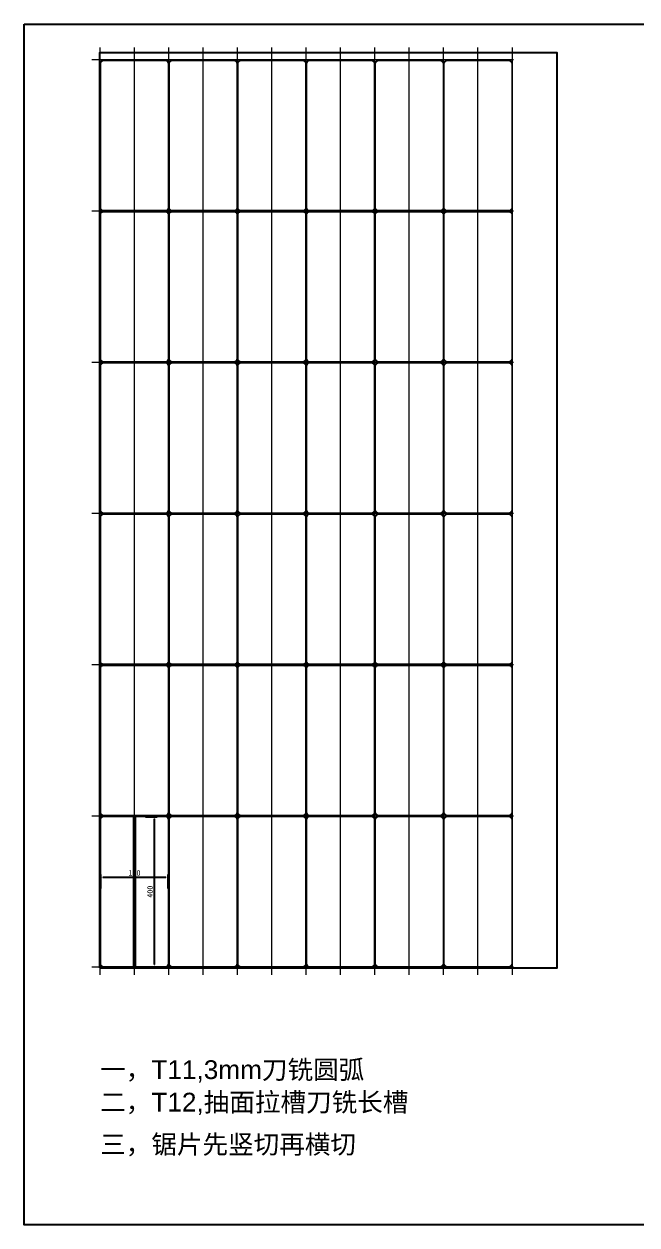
# Model space of a CAD drawing. Header units: millimetres. Extents: x 8271 to 20683, y -3281 to -79.
# Drawn here: x 17415 to 19049, y -3281 to -79 of the extents above; entities that cross this region are included whole.
import ezdxf

# ---------------------------------------------------------------- set-up
doc = ezdxf.new("R2010")
doc.units = ezdxf.units.MM
doc.layers.add('0-文字', color=2, linetype='Continuous')
doc.layers.add('0-标注', color=7, linetype='Continuous')
doc.layers.add('底板框实线', color=7, linetype='Continuous', lineweight=20)
doc.styles.add('ROMANS', font='NSimSun.ttf')
doc.styles.get("Standard").update_dxf_attribs({"font": 'arial.ttf'})
doc.dimstyles.new('DIM 6', dxfattribs={"dimscale": 6, "dimtxt": 2.5, "dimasz": 1, "dimexe": 1.25, "dimexo": 0.625, "dimtad": 1, "dimdsep": 46, "dimtxsty": 'ROMANS', "dimcen": 0, "dimclrt": 7, "dimadec": 0, "dimazin": 0, "dimtfac": 1, "dimtofl": 0, "dimtmove": 1, "dimatfit": 3, "dimfxl": 5, "dimfxlon": 1, "dimarcsym": 0})

# ---------------------------------------------------------------- blocks, each defined once
blk = doc.blocks.new('*D34')
at = {"layer": '0-标注', "color": 0, "lineweight": -2, "transparency": 16777216}
for p, q in [((17738.1, -2192.1), (17769.3, -2192.1)), ((17761.8, -2198.1), (17761.8, -2586.1)), ((17738.1, -2592.1), (17769.3, -2592.1))]:
    blk.add_line(p, q, dxfattribs=at)
at = {"layer": '0-标注', "color": 0, "transparency": 16777216}
for points in [[(17760.8, -2198.1), (17762.8, -2198.1), (17761.8, -2192.1)], [(17760.8, -2586.1), (17762.8, -2586.1), (17761.8, -2592.1)]]:
    blk.add_solid(points, dxfattribs=at)
at = {"layer": 'Defpoints', "color": 0, "transparency": 16777216}
for p in [(17734.4, -2192.1), (17734.4, -2592.1), (17761.8, -2592.1)]:
    blk.add_point(p, dxfattribs=at)
at = {"layer": '0-标注', "color": 7, "transparency": 16777216, "insert": (17750.6, -2392.1), "char_height": 15, "attachment_point": 5, "rotation": 90, "style": 'ROMANS'}
blk.add_mtext('400', dxfattribs=at)
blk = doc.blocks.new('*D33')
at = {"layer": '0-标注', "color": 0, "lineweight": -2, "transparency": 16777216}
for p, q in [((17619, -2383.4), (17619, -2345.9)), ((17625, -2353.4), (17793, -2353.4)), ((17799, -2383.4), (17799, -2345.9))]:
    blk.add_line(p, q, dxfattribs=at)
at = {"layer": '0-标注', "color": 0, "transparency": 16777216}
for points in [[(17625, -2352.4), (17625, -2354.4), (17619, -2353.4)], [(17793, -2352.4), (17793, -2354.4), (17799, -2353.4)]]:
    blk.add_solid(points, dxfattribs=at)
at = {"layer": 'Defpoints', "color": 0, "transparency": 16777216}
for p in [(17799, -2353.4), (17619, -2392.1), (17799, -2392.1)]:
    blk.add_point(p, dxfattribs=at)
at = {"layer": '0-标注', "color": 7, "transparency": 16777216, "insert": (17709, -2342.1), "char_height": 15, "attachment_point": 5, "style": 'ROMANS'}
blk.add_mtext('180', dxfattribs=at)

msp = doc.modelspace()

# ---------------------------------------------------------------- linework, layer by layer
at = {"layer": '0-标注', "color": 4}
msp.add_lwpolyline([(17414.627, -78.657), (20683.13, -78.657), (20683.13, -3280.79), (17414.627, -3280.79)], close=True, dxfattribs=at)
at = {"layer": '0-标注'}
msp.add_lwpolyline([(17615.785, -2595.267), (18835.785, -2595.267), (18835.785, -155.267), (17615.785, -155.267)], close=True, dxfattribs=at)
at = {"layer": '底板框实线', "color": 5}
for p, q in [((17617.385, -2613.667), (17617.385, -141.095)), ((17708.985, -2613.667), (17708.985, -141.095)), ((17800.585, -2613.667), (17800.585, -141.095)), ((17892.185, -2613.667), (17892.185, -141.095)), ((17983.785, -2613.667), (17983.785, -141.095)), ((18075.385, -2613.667), (18075.385, -141.095)), ((18166.985, -2613.667), (18166.985, -141.095)), ((18258.585, -2613.667), (18258.585, -141.095)), ((18350.185, -2613.667), (18350.185, -141.095)), ((18441.785, -2613.667), (18441.785, -141.095)), ((18533.385, -2613.667), (18533.385, -141.095)), ((18624.985, -2613.667), (18624.985, -141.095)), ((18716.585, -2613.667), (18716.585, -141.095)), ((18719.985, -174.467), (17595.785, -174.467)), ((18719.985, -577.667), (17595.785, -577.667)), ((18719.985, -980.867), (17595.785, -980.867)), ((18719.985, -1384.067), (17595.785, -1384.067)), ((18719.985, -1787.267), (17595.785, -1787.267)), ((18719.985, -2190.467), (17595.785, -2190.467)), ((18719.985, -2593.667), (17595.785, -2593.667))]:
    msp.add_line(p, q, dxfattribs=at)
at = {"layer": '底板框实线'}
for p, q in [((17706.485, -2592.067), (17706.485, -2192.067)), ((17711.485, -2192.067), (17711.485, -2592.067))]:
    msp.add_line(p, q, dxfattribs=at)
at = {"layer": '底板框实线', "color": 5}
for points in [[(17617.485, -189.067), (17617.485, -184.067, -0.41421356), (17626.985, -174.567), (17631.985, -174.567)], [(17800.485, -189.067), (17800.485, -184.067, 0.41421356), (17790.985, -174.567), (17785.985, -174.567)], [(17800.685, -189.067), (17800.685, -184.067, -0.41421356), (17810.185, -174.567), (17815.185, -174.567)], [(17983.685, -189.067), (17983.685, -184.067, 0.41421356), (17974.185, -174.567), (17969.185, -174.567)], [(17983.885, -189.067), (17983.885, -184.067, -0.41421356), (17993.385, -174.567), (17998.385, -174.567)], [(18166.885, -189.067), (18166.885, -184.067, 0.41421356), (18157.385, -174.567), (18152.385, -174.567)], [(18167.085, -189.067), (18167.085, -184.067, -0.41421356), (18176.585, -174.567), (18181.585, -174.567)], [(18350.085, -189.067), (18350.085, -184.067, 0.41421356), (18340.585, -174.567), (18335.585, -174.567)], [(18350.285, -189.067), (18350.285, -184.067, -0.41421356), (18359.785, -174.567), (18364.785, -174.567)], [(18533.285, -189.067), (18533.285, -184.067, 0.41421356), (18523.785, -174.567), (18518.785, -174.567)], [(18533.485, -189.067), (18533.485, -184.067, -0.41421356), (18542.985, -174.567), (18547.985, -174.567)], [(18716.485, -189.067), (18716.485, -184.067, 0.41421356), (18706.985, -174.567), (18701.985, -174.567)], [(17631.985, -577.567), (17626.985, -577.567, -0.41421356), (17617.485, -568.067), (17617.485, -563.067)], [(17785.985, -577.567), (17790.985, -577.567, 0.41421356), (17800.485, -568.067), (17800.485, -563.067)], [(17815.185, -577.567), (17810.185, -577.567, -0.41421356), (17800.685, -568.067), (17800.685, -563.067)], [(17969.185, -577.567), (17974.185, -577.567, 0.41421356), (17983.685, -568.067), (17983.685, -563.067)], [(17998.385, -577.567), (17993.385, -577.567, -0.41421356), (17983.885, -568.067), (17983.885, -563.067)], [(18152.385, -577.567), (18157.385, -577.567, 0.41421356), (18166.885, -568.067), (18166.885, -563.067)], [(18181.585, -577.567), (18176.585, -577.567, -0.41421356), (18167.085, -568.067), (18167.085, -563.067)], [(18335.585, -577.567), (18340.585, -577.567, 0.41421356), (18350.085, -568.067), (18350.085, -563.067)], [(18364.785, -577.567), (18359.785, -577.567, -0.41421356), (18350.285, -568.067), (18350.285, -563.067)], [(18518.785, -577.567), (18523.785, -577.567, 0.41421356), (18533.285, -568.067), (18533.285, -563.067)], [(18547.985, -577.567), (18542.985, -577.567, -0.41421356), (18533.485, -568.067), (18533.485, -563.067)], [(18701.985, -577.567), (18706.985, -577.567, 0.41421356), (18716.485, -568.067), (18716.485, -563.067)], [(17617.485, -592.267), (17617.485, -587.267, -0.41421356), (17626.985, -577.767), (17631.985, -577.767)], [(17800.485, -592.267), (17800.485, -587.267, 0.41421356), (17790.985, -577.767), (17785.985, -577.767)], [(17800.685, -592.267), (17800.685, -587.267, -0.41421356), (17810.185, -577.767), (17815.185, -577.767)], [(17983.685, -592.267), (17983.685, -587.267, 0.41421356), (17974.185, -577.767), (17969.185, -577.767)], [(17983.885, -592.267), (17983.885, -587.267, -0.41421356), (17993.385, -577.767), (17998.385, -577.767)], [(18166.885, -592.267), (18166.885, -587.267, 0.41421356), (18157.385, -577.767), (18152.385, -577.767)], [(18167.085, -592.267), (18167.085, -587.267, -0.41421356), (18176.585, -577.767), (18181.585, -577.767)], [(18350.085, -592.267), (18350.085, -587.267, 0.41421356), (18340.585, -577.767), (18335.585, -577.767)], [(18350.285, -592.267), (18350.285, -587.267, -0.41421356), (18359.785, -577.767), (18364.785, -577.767)], [(18533.285, -592.267), (18533.285, -587.267, 0.41421356), (18523.785, -577.767), (18518.785, -577.767)], [(18533.485, -592.267), (18533.485, -587.267, -0.41421356), (18542.985, -577.767), (18547.985, -577.767)], [(18716.485, -592.267), (18716.485, -587.267, 0.41421356), (18706.985, -577.767), (18701.985, -577.767)], [(17631.985, -980.767), (17626.985, -980.767, -0.41421356), (17617.485, -971.267), (17617.485, -966.267)], [(17617.485, -995.467), (17617.485, -990.467, -0.41421356), (17626.985, -980.967), (17631.985, -980.967)], [(17785.985, -980.767), (17790.985, -980.767, 0.41421356), (17800.485, -971.267), (17800.485, -966.267)], [(17800.485, -995.467), (17800.485, -990.467, 0.41421356), (17790.985, -980.967), (17785.985, -980.967)], [(17815.185, -980.767), (17810.185, -980.767, -0.41421356), (17800.685, -971.267), (17800.685, -966.267)], [(17800.685, -995.467), (17800.685, -990.467, -0.41421356), (17810.185, -980.967), (17815.185, -980.967)], [(17969.185, -980.767), (17974.185, -980.767, 0.41421356), (17983.685, -971.267), (17983.685, -966.267)], [(17983.685, -995.467), (17983.685, -990.467, 0.41421356), (17974.185, -980.967), (17969.185, -980.967)], [(17998.385, -980.767), (17993.385, -980.767, -0.41421356), (17983.885, -971.267), (17983.885, -966.267)], [(17983.885, -995.467), (17983.885, -990.467, -0.41421356), (17993.385, -980.967), (17998.385, -980.967)], [(18152.385, -980.767), (18157.385, -980.767, 0.41421356), (18166.885, -971.267), (18166.885, -966.267)], [(18166.885, -995.467), (18166.885, -990.467, 0.41421356), (18157.385, -980.967), (18152.385, -980.967)], [(18181.585, -980.767), (18176.585, -980.767, -0.41421356), (18167.085, -971.267), (18167.085, -966.267)], [(18167.085, -995.467), (18167.085, -990.467, -0.41421356), (18176.585, -980.967), (18181.585, -980.967)], [(18335.585, -980.767), (18340.585, -980.767, 0.41421356), (18350.085, -971.267), (18350.085, -966.267)], [(18350.085, -995.467), (18350.085, -990.467, 0.41421356), (18340.585, -980.967), (18335.585, -980.967)], [(18364.785, -980.767), (18359.785, -980.767, -0.41421356), (18350.285, -971.267), (18350.285, -966.267)], [(18350.285, -995.467), (18350.285, -990.467, -0.41421356), (18359.785, -980.967), (18364.785, -980.967)], [(18518.785, -980.767), (18523.785, -980.767, 0.41421356), (18533.285, -971.267), (18533.285, -966.267)], [(18533.285, -995.467), (18533.285, -990.467, 0.41421356), (18523.785, -980.967), (18518.785, -980.967)], [(18547.985, -980.767), (18542.985, -980.767, -0.41421356), (18533.485, -971.267), (18533.485, -966.267)], [(18533.485, -995.467), (18533.485, -990.467, -0.41421356), (18542.985, -980.967), (18547.985, -980.967)], [(18701.985, -980.767), (18706.985, -980.767, 0.41421356), (18716.485, -971.267), (18716.485, -966.267)], [(18716.485, -995.467), (18716.485, -990.467, 0.41421356), (18706.985, -980.967), (18701.985, -980.967)], [(17631.985, -1383.967), (17626.985, -1383.967, -0.41421356), (17617.485, -1374.467), (17617.485, -1369.467)], [(17785.985, -1383.967), (17790.985, -1383.967, 0.41421356), (17800.485, -1374.467), (17800.485, -1369.467)], [(17815.185, -1383.967), (17810.185, -1383.967, -0.41421356), (17800.685, -1374.467), (17800.685, -1369.467)], [(17969.185, -1383.967), (17974.185, -1383.967, 0.41421356), (17983.685, -1374.467), (17983.685, -1369.467)], [(17998.385, -1383.967), (17993.385, -1383.967, -0.41421356), (17983.885, -1374.467), (17983.885, -1369.467)], [(18152.385, -1383.967), (18157.385, -1383.967, 0.41421356), (18166.885, -1374.467), (18166.885, -1369.467)], [(18181.585, -1383.967), (18176.585, -1383.967, -0.41421356), (18167.085, -1374.467), (18167.085, -1369.467)], [(18335.585, -1383.967), (18340.585, -1383.967, 0.41421356), (18350.085, -1374.467), (18350.085, -1369.467)], [(18364.785, -1383.967), (18359.785, -1383.967, -0.41421356), (18350.285, -1374.467), (18350.285, -1369.467)], [(18518.785, -1383.967), (18523.785, -1383.967, 0.41421356), (18533.285, -1374.467), (18533.285, -1369.467)], [(18547.985, -1383.967), (18542.985, -1383.967, -0.41421356), (18533.485, -1374.467), (18533.485, -1369.467)], [(18701.985, -1383.967), (18706.985, -1383.967, 0.41421356), (18716.485, -1374.467), (18716.485, -1369.467)], [(17617.485, -1398.667), (17617.485, -1393.667, -0.41421356), (17626.985, -1384.167), (17631.985, -1384.167)], [(17800.485, -1398.667), (17800.485, -1393.667, 0.41421356), (17790.985, -1384.167), (17785.985, -1384.167)], [(17800.685, -1398.667), (17800.685, -1393.667, -0.41421356), (17810.185, -1384.167), (17815.185, -1384.167)], [(17983.685, -1398.667), (17983.685, -1393.667, 0.41421356), (17974.185, -1384.167), (17969.185, -1384.167)], [(17983.885, -1398.667), (17983.885, -1393.667, -0.41421356), (17993.385, -1384.167), (17998.385, -1384.167)], [(18166.885, -1398.667), (18166.885, -1393.667, 0.41421356), (18157.385, -1384.167), (18152.385, -1384.167)], [(18167.085, -1398.667), (18167.085, -1393.667, -0.41421356), (18176.585, -1384.167), (18181.585, -1384.167)], [(18350.085, -1398.667), (18350.085, -1393.667, 0.41421356), (18340.585, -1384.167), (18335.585, -1384.167)], [(18350.285, -1398.667), (18350.285, -1393.667, -0.41421356), (18359.785, -1384.167), (18364.785, -1384.167)], [(18533.285, -1398.667), (18533.285, -1393.667, 0.41421356), (18523.785, -1384.167), (18518.785, -1384.167)], [(18533.485, -1398.667), (18533.485, -1393.667, -0.41421356), (18542.985, -1384.167), (18547.985, -1384.167)], [(18716.485, -1398.667), (18716.485, -1393.667, 0.41421356), (18706.985, -1384.167), (18701.985, -1384.167)], [(17631.985, -1787.167), (17626.985, -1787.167, -0.41421356), (17617.485, -1777.667), (17617.485, -1772.667)], [(17617.485, -1801.867), (17617.485, -1796.867, -0.41421356), (17626.985, -1787.367), (17631.985, -1787.367)], [(17785.985, -1787.167), (17790.985, -1787.167, 0.41421356), (17800.485, -1777.667), (17800.485, -1772.667)], [(17800.485, -1801.867), (17800.485, -1796.867, 0.41421356), (17790.985, -1787.367), (17785.985, -1787.367)], [(17815.185, -1787.167), (17810.185, -1787.167, -0.41421356), (17800.685, -1777.667), (17800.685, -1772.667)], [(17800.685, -1801.867), (17800.685, -1796.867, -0.41421356), (17810.185, -1787.367), (17815.185, -1787.367)], [(17969.185, -1787.167), (17974.185, -1787.167, 0.41421356), (17983.685, -1777.667), (17983.685, -1772.667)], [(17983.685, -1801.867), (17983.685, -1796.867, 0.41421356), (17974.185, -1787.367), (17969.185, -1787.367)], [(17998.385, -1787.167), (17993.385, -1787.167, -0.41421356), (17983.885, -1777.667), (17983.885, -1772.667)], [(17983.885, -1801.867), (17983.885, -1796.867, -0.41421356), (17993.385, -1787.367), (17998.385, -1787.367)], [(18152.385, -1787.167), (18157.385, -1787.167, 0.41421356), (18166.885, -1777.667), (18166.885, -1772.667)], [(18166.885, -1801.867), (18166.885, -1796.867, 0.41421356), (18157.385, -1787.367), (18152.385, -1787.367)], [(18181.585, -1787.167), (18176.585, -1787.167, -0.41421356), (18167.085, -1777.667), (18167.085, -1772.667)], [(18167.085, -1801.867), (18167.085, -1796.867, -0.41421356), (18176.585, -1787.367), (18181.585, -1787.367)], [(18335.585, -1787.167), (18340.585, -1787.167, 0.41421356), (18350.085, -1777.667), (18350.085, -1772.667)], [(18350.085, -1801.867), (18350.085, -1796.867, 0.41421356), (18340.585, -1787.367), (18335.585, -1787.367)], [(18364.785, -1787.167), (18359.785, -1787.167, -0.41421356), (18350.285, -1777.667), (18350.285, -1772.667)], [(18350.285, -1801.867), (18350.285, -1796.867, -0.41421356), (18359.785, -1787.367), (18364.785, -1787.367)], [(18518.785, -1787.167), (18523.785, -1787.167, 0.41421356), (18533.285, -1777.667), (18533.285, -1772.667)], [(18533.285, -1801.867), (18533.285, -1796.867, 0.41421356), (18523.785, -1787.367), (18518.785, -1787.367)], [(18547.985, -1787.167), (18542.985, -1787.167, -0.41421356), (18533.485, -1777.667), (18533.485, -1772.667)], [(18533.485, -1801.867), (18533.485, -1796.867, -0.41421356), (18542.985, -1787.367), (18547.985, -1787.367)], [(18701.985, -1787.167), (18706.985, -1787.167, 0.41421356), (18716.485, -1777.667), (18716.485, -1772.667)], [(18716.485, -1801.867), (18716.485, -1796.867, 0.41421356), (18706.985, -1787.367), (18701.985, -1787.367)], [(17631.985, -2190.367), (17626.985, -2190.367, -0.41421356), (17617.485, -2180.867), (17617.485, -2175.867)], [(17785.985, -2190.367), (17790.985, -2190.367, 0.41421356), (17800.485, -2180.867), (17800.485, -2175.867)], [(17815.185, -2190.367), (17810.185, -2190.367, -0.41421356), (17800.685, -2180.867), (17800.685, -2175.867)], [(17969.185, -2190.367), (17974.185, -2190.367, 0.41421356), (17983.685, -2180.867), (17983.685, -2175.867)], [(17998.385, -2190.367), (17993.385, -2190.367, -0.41421356), (17983.885, -2180.867), (17983.885, -2175.867)], [(18152.385, -2190.367), (18157.385, -2190.367, 0.41421356), (18166.885, -2180.867), (18166.885, -2175.867)], [(18181.585, -2190.367), (18176.585, -2190.367, -0.41421356), (18167.085, -2180.867), (18167.085, -2175.867)], [(18335.585, -2190.367), (18340.585, -2190.367, 0.41421356), (18350.085, -2180.867), (18350.085, -2175.867)], [(18364.785, -2190.367), (18359.785, -2190.367, -0.41421356), (18350.285, -2180.867), (18350.285, -2175.867)], [(18518.785, -2190.367), (18523.785, -2190.367, 0.41421356), (18533.285, -2180.867), (18533.285, -2175.867)], [(18547.985, -2190.367), (18542.985, -2190.367, -0.41421356), (18533.485, -2180.867), (18533.485, -2175.867)], [(18701.985, -2190.367), (18706.985, -2190.367, 0.41421356), (18716.485, -2180.867), (18716.485, -2175.867)], [(17617.485, -2205.067), (17617.485, -2200.067, -0.41421356), (17626.985, -2190.567), (17631.985, -2190.567)], [(17800.485, -2205.067), (17800.485, -2200.067, 0.41421356), (17790.985, -2190.567), (17785.985, -2190.567)], [(17800.685, -2205.067), (17800.685, -2200.067, -0.41421356), (17810.185, -2190.567), (17815.185, -2190.567)], [(17983.685, -2205.067), (17983.685, -2200.067, 0.41421356), (17974.185, -2190.567), (17969.185, -2190.567)], [(17983.885, -2205.067), (17983.885, -2200.067, -0.41421356), (17993.385, -2190.567), (17998.385, -2190.567)], [(18166.885, -2205.067), (18166.885, -2200.067, 0.41421356), (18157.385, -2190.567), (18152.385, -2190.567)], [(18167.085, -2205.067), (18167.085, -2200.067, -0.41421356), (18176.585, -2190.567), (18181.585, -2190.567)], [(18350.085, -2205.067), (18350.085, -2200.067, 0.41421356), (18340.585, -2190.567), (18335.585, -2190.567)], [(18350.285, -2205.067), (18350.285, -2200.067, -0.41421356), (18359.785, -2190.567), (18364.785, -2190.567)], [(18533.285, -2205.067), (18533.285, -2200.067, 0.41421356), (18523.785, -2190.567), (18518.785, -2190.567)], [(18533.485, -2205.067), (18533.485, -2200.067, -0.41421356), (18542.985, -2190.567), (18547.985, -2190.567)], [(18716.485, -2205.067), (18716.485, -2200.067, 0.41421356), (18706.985, -2190.567), (18701.985, -2190.567)], [(17631.985, -2593.567), (17626.985, -2593.567, -0.41421356), (17617.485, -2584.067), (17617.485, -2579.067)], [(17785.985, -2593.567), (17790.985, -2593.567, 0.41421356), (17800.485, -2584.067), (17800.485, -2579.067)], [(17815.185, -2593.567), (17810.185, -2593.567, -0.41421356), (17800.685, -2584.067), (17800.685, -2579.067)], [(17969.185, -2593.567), (17974.185, -2593.567, 0.41421356), (17983.685, -2584.067), (17983.685, -2579.067)], [(17998.385, -2593.567), (17993.385, -2593.567, -0.41421356), (17983.885, -2584.067), (17983.885, -2579.067)], [(18152.385, -2593.567), (18157.385, -2593.567, 0.41421356), (18166.885, -2584.067), (18166.885, -2579.067)], [(18181.585, -2593.567), (18176.585, -2593.567, -0.41421356), (18167.085, -2584.067), (18167.085, -2579.067)], [(18335.585, -2593.567), (18340.585, -2593.567, 0.41421356), (18350.085, -2584.067), (18350.085, -2579.067)], [(18364.785, -2593.567), (18359.785, -2593.567, -0.41421356), (18350.285, -2584.067), (18350.285, -2579.067)], [(18518.785, -2593.567), (18523.785, -2593.567, 0.41421356), (18533.285, -2584.067), (18533.285, -2579.067)], [(18547.985, -2593.567), (18542.985, -2593.567, -0.41421356), (18533.485, -2584.067), (18533.485, -2579.067)], [(18701.985, -2593.567), (18706.985, -2593.567, 0.41421356), (18716.485, -2584.067), (18716.485, -2579.067)]]:
    msp.add_lwpolyline(points, format="xyb", dxfattribs=at)
at = {"layer": '底板框实线', "color": 3}
for points in [[(17618.985, -568.067), (17618.985, -184.067, -0.41421356), (17626.985, -176.067), (17790.985, -176.067, -0.41421356), (17798.985, -184.067), (17798.985, -568.067, -0.41421356), (17790.985, -576.067), (17626.985, -576.067, -0.41421356)], [(17802.185, -568.067), (17802.185, -184.067, -0.41421356), (17810.185, -176.067), (17974.185, -176.067, -0.41421356), (17982.185, -184.067), (17982.185, -568.067, -0.41421356), (17974.185, -576.067), (17810.185, -576.067, -0.41421356)], [(17985.385, -568.067), (17985.385, -184.067, -0.41421356), (17993.385, -176.067), (18157.385, -176.067, -0.41421356), (18165.385, -184.067), (18165.385, -568.067, -0.41421356), (18157.385, -576.067), (17993.385, -576.067, -0.41421356)], [(18168.585, -568.067), (18168.585, -184.067, -0.41421356), (18176.585, -176.067), (18340.585, -176.067, -0.41421356), (18348.585, -184.067), (18348.585, -568.067, -0.41421356), (18340.585, -576.067), (18176.585, -576.067, -0.41421356)], [(18351.785, -568.067), (18351.785, -184.067, -0.41421356), (18359.785, -176.067), (18523.785, -176.067, -0.41421356), (18531.785, -184.067), (18531.785, -568.067, -0.41421356), (18523.785, -576.067), (18359.785, -576.067, -0.41421356)], [(18534.985, -568.067), (18534.985, -184.067, -0.41421356), (18542.985, -176.067), (18706.985, -176.067, -0.41421356), (18714.985, -184.067), (18714.985, -568.067, -0.41421356), (18706.985, -576.067), (18542.985, -576.067, -0.41421356)], [(17618.985, -971.267), (17618.985, -587.267, -0.41421356), (17626.985, -579.267), (17790.985, -579.267, -0.41421356), (17798.985, -587.267), (17798.985, -971.267, -0.41421356), (17790.985, -979.267), (17626.985, -979.267, -0.41421356)], [(17802.185, -971.267), (17802.185, -587.267, -0.41421356), (17810.185, -579.267), (17974.185, -579.267, -0.41421356), (17982.185, -587.267), (17982.185, -971.267, -0.41421356), (17974.185, -979.267), (17810.185, -979.267, -0.41421356)], [(17985.385, -971.267), (17985.385, -587.267, -0.41421356), (17993.385, -579.267), (18157.385, -579.267, -0.41421356), (18165.385, -587.267), (18165.385, -971.267, -0.41421356), (18157.385, -979.267), (17993.385, -979.267, -0.41421356)], [(18168.585, -971.267), (18168.585, -587.267, -0.41421356), (18176.585, -579.267), (18340.585, -579.267, -0.41421356), (18348.585, -587.267), (18348.585, -971.267, -0.41421356), (18340.585, -979.267), (18176.585, -979.267, -0.41421356)], [(18351.785, -971.267), (18351.785, -587.267, -0.41421356), (18359.785, -579.267), (18523.785, -579.267, -0.41421356), (18531.785, -587.267), (18531.785, -971.267, -0.41421356), (18523.785, -979.267), (18359.785, -979.267, -0.41421356)], [(18534.985, -971.267), (18534.985, -587.267, -0.41421356), (18542.985, -579.267), (18706.985, -579.267, -0.41421356), (18714.985, -587.267), (18714.985, -971.267, -0.41421356), (18706.985, -979.267), (18542.985, -979.267, -0.41421356)], [(17618.985, -1374.467), (17618.985, -990.467, -0.41421356), (17626.985, -982.467), (17790.985, -982.467, -0.41421356), (17798.985, -990.467), (17798.985, -1374.467, -0.41421356), (17790.985, -1382.467), (17626.985, -1382.467, -0.41421356)], [(17802.185, -1374.467), (17802.185, -990.467, -0.41421356), (17810.185, -982.467), (17974.185, -982.467, -0.41421356), (17982.185, -990.467), (17982.185, -1374.467, -0.41421356), (17974.185, -1382.467), (17810.185, -1382.467, -0.41421356)], [(17985.385, -1374.467), (17985.385, -990.467, -0.41421356), (17993.385, -982.467), (18157.385, -982.467, -0.41421356), (18165.385, -990.467), (18165.385, -1374.467, -0.41421356), (18157.385, -1382.467), (17993.385, -1382.467, -0.41421356)], [(18168.585, -1374.467), (18168.585, -990.467, -0.41421356), (18176.585, -982.467), (18340.585, -982.467, -0.41421356), (18348.585, -990.467), (18348.585, -1374.467, -0.41421356), (18340.585, -1382.467), (18176.585, -1382.467, -0.41421356)], [(18351.785, -1374.467), (18351.785, -990.467, -0.41421356), (18359.785, -982.467), (18523.785, -982.467, -0.41421356), (18531.785, -990.467), (18531.785, -1374.467, -0.41421356), (18523.785, -1382.467), (18359.785, -1382.467, -0.41421356)], [(18534.985, -1374.467), (18534.985, -990.467, -0.41421356), (18542.985, -982.467), (18706.985, -982.467, -0.41421356), (18714.985, -990.467), (18714.985, -1374.467, -0.41421356), (18706.985, -1382.467), (18542.985, -1382.467, -0.41421356)], [(17618.985, -1777.667), (17618.985, -1393.667, -0.41421356), (17626.985, -1385.667), (17790.985, -1385.667, -0.41421356), (17798.985, -1393.667), (17798.985, -1777.667, -0.41421356), (17790.985, -1785.667), (17626.985, -1785.667, -0.41421356)], [(17802.185, -1777.667), (17802.185, -1393.667, -0.41421356), (17810.185, -1385.667), (17974.185, -1385.667, -0.41421356), (17982.185, -1393.667), (17982.185, -1777.667, -0.41421356), (17974.185, -1785.667), (17810.185, -1785.667, -0.41421356)], [(17985.385, -1777.667), (17985.385, -1393.667, -0.41421356), (17993.385, -1385.667), (18157.385, -1385.667, -0.41421356), (18165.385, -1393.667), (18165.385, -1777.667, -0.41421356), (18157.385, -1785.667), (17993.385, -1785.667, -0.41421356)], [(18168.585, -1777.667), (18168.585, -1393.667, -0.41421356), (18176.585, -1385.667), (18340.585, -1385.667, -0.41421356), (18348.585, -1393.667), (18348.585, -1777.667, -0.41421356), (18340.585, -1785.667), (18176.585, -1785.667, -0.41421356)], [(18351.785, -1777.667), (18351.785, -1393.667, -0.41421356), (18359.785, -1385.667), (18523.785, -1385.667, -0.41421356), (18531.785, -1393.667), (18531.785, -1777.667, -0.41421356), (18523.785, -1785.667), (18359.785, -1785.667, -0.41421356)], [(18534.985, -1777.667), (18534.985, -1393.667, -0.41421356), (18542.985, -1385.667), (18706.985, -1385.667, -0.41421356), (18714.985, -1393.667), (18714.985, -1777.667, -0.41421356), (18706.985, -1785.667), (18542.985, -1785.667, -0.41421356)], [(17618.985, -2180.867), (17618.985, -1796.867, -0.41421356), (17626.985, -1788.867), (17790.985, -1788.867, -0.41421356), (17798.985, -1796.867), (17798.985, -2180.867, -0.41421356), (17790.985, -2188.867), (17626.985, -2188.867, -0.41421356)], [(17802.185, -2180.867), (17802.185, -1796.867, -0.41421356), (17810.185, -1788.867), (17974.185, -1788.867, -0.41421356), (17982.185, -1796.867), (17982.185, -2180.867, -0.41421356), (17974.185, -2188.867), (17810.185, -2188.867, -0.41421356)], [(17985.385, -2180.867), (17985.385, -1796.867, -0.41421356), (17993.385, -1788.867), (18157.385, -1788.867, -0.41421356), (18165.385, -1796.867), (18165.385, -2180.867, -0.41421356), (18157.385, -2188.867), (17993.385, -2188.867, -0.41421356)], [(18168.585, -2180.867), (18168.585, -1796.867, -0.41421356), (18176.585, -1788.867), (18340.585, -1788.867, -0.41421356), (18348.585, -1796.867), (18348.585, -2180.867, -0.41421356), (18340.585, -2188.867), (18176.585, -2188.867, -0.41421356)], [(18351.785, -2180.867), (18351.785, -1796.867, -0.41421356), (18359.785, -1788.867), (18523.785, -1788.867, -0.41421356), (18531.785, -1796.867), (18531.785, -2180.867, -0.41421356), (18523.785, -2188.867), (18359.785, -2188.867, -0.41421356)], [(18534.985, -2180.867), (18534.985, -1796.867, -0.41421356), (18542.985, -1788.867), (18706.985, -1788.867, -0.41421356), (18714.985, -1796.867), (18714.985, -2180.867, -0.41421356), (18706.985, -2188.867), (18542.985, -2188.867, -0.41421356)], [(17618.985, -2584.067), (17618.985, -2200.067, -0.41421356), (17626.985, -2192.067), (17790.985, -2192.067, -0.41421356), (17798.985, -2200.067), (17798.985, -2584.067, -0.41421356), (17790.985, -2592.067), (17626.985, -2592.067, -0.41421356)], [(17802.185, -2584.067), (17802.185, -2200.067, -0.41421356), (17810.185, -2192.067), (17974.185, -2192.067, -0.41421356), (17982.185, -2200.067), (17982.185, -2584.067, -0.41421356), (17974.185, -2592.067), (17810.185, -2592.067, -0.41421356)], [(17985.385, -2584.067), (17985.385, -2200.067, -0.41421356), (17993.385, -2192.067), (18157.385, -2192.067, -0.41421356), (18165.385, -2200.067), (18165.385, -2584.067, -0.41421356), (18157.385, -2592.067), (17993.385, -2592.067, -0.41421356)], [(18168.585, -2584.067), (18168.585, -2200.067, -0.41421356), (18176.585, -2192.067), (18340.585, -2192.067, -0.41421356), (18348.585, -2200.067), (18348.585, -2584.067, -0.41421356), (18340.585, -2592.067), (18176.585, -2592.067, -0.41421356)], [(18351.785, -2584.067), (18351.785, -2200.067, -0.41421356), (18359.785, -2192.067), (18523.785, -2192.067, -0.41421356), (18531.785, -2200.067), (18531.785, -2584.067, -0.41421356), (18523.785, -2592.067), (18359.785, -2592.067, -0.41421356)], [(18534.985, -2584.067), (18534.985, -2200.067, -0.41421356), (18542.985, -2192.067), (18706.985, -2192.067, -0.41421356), (18714.985, -2200.067), (18714.985, -2584.067, -0.41421356), (18706.985, -2592.067), (18542.985, -2592.067, -0.41421356)]]:
    msp.add_lwpolyline(points, format="xyb", close=True, dxfattribs=at)

# ---------------------------------------------------------------- texts
at = {"layer": '0-文字', "char_height": 50, "width": 1645.4558, "attachment_point": 1}
for s, insert in [('一，T11,3mm刀铣圆弧', (17617.661, -2841.659)), ('{\\fSimSun|b0|i0|c134|p2;二，}T12,{\\fSimSun|b0|i0|c134|p2;抽面拉槽刀铣长槽}', (17617.661, -2928.244)), ('{\\fSimSun|b0|i0|c134|p2;三，锯片先竖切再横切}', (17617.661, -3040.703))]:
    msp.add_mtext(s, dxfattribs=dict(at, insert=insert))

# ---------------------------------------------------------------- dimensions: what is measured, and where the dimension line sits
at = {"layer": '0-标注'}
dim = msp.add_linear_dim(base=(17761.829, -2592.067), p1=(17734.362, -2192.067), p2=(17734.362, -2592.067), angle=90, dimstyle='DIM 6', dxfattribs=at)
dim.commit()
dim.dimension.update_dxf_attribs({"geometry": '*D34', "text_midpoint": (17750.579, -2392.067)})
dim = msp.add_linear_dim(base=(17798.985, -2353.376), p1=(17618.985, -2392.067), p2=(17798.985, -2392.067), dimstyle='DIM 6', dxfattribs=at)
dim.commit()
dim.dimension.update_dxf_attribs({"geometry": '*D33', "text_midpoint": (17708.985, -2342.126)})

doc.saveas('drawing.dxf')
